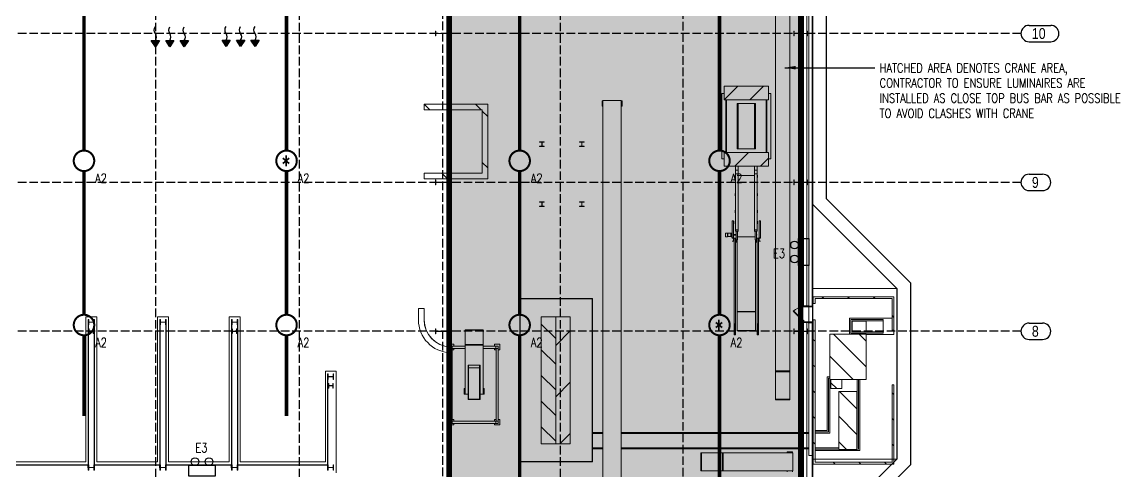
# Model space of a CAD drawing. Header units: millimetres. Extents: x 91119 to 433967, y 16708 to 144224.
# Drawn here: x 354484 to 414997, y 71196 to 95930 of the extents above; entities that cross this region are included whole.
import ezdxf

# ---------------------------------------------------------------- set-up
doc = ezdxf.new("R2010")
doc.units = ezdxf.units.MM
doc.header["$LTSCALE"] = 100
for name, pattern in [('121217 IES and EMR$0$XKITLINE00', [0]), ('121217 IES and EMR$0$XKITLINE03', [6.299213, 4.724409, -1.574803]), ('DASHED', [19.05, 12.7, -6.35])]:
    doc.linetypes.add(name, pattern=pattern)
doc.layers.add('121217 IES and EMR$0$G3 Fab Prts-22 Door-Plan', color=7, linetype='Continuous', lineweight=5)
for name, color, linetype in [('121217 IES and EMR$0$grid', 8, 'Continuous'), ('121217 IES and EMR$0$layout', 8, 'Continuous'), ('121217 IES and EMR$0$Xref', 8, 'Continuous'), ('Lighting', 5, 'Continuous'), ('Text', 7, 'Continuous'), ('Vent', 3, 'Continuous')]:
    doc.layers.add(name, color=color, linetype=linetype)
doc.styles.add('121217 IES and EMR$0$CENTURY_GOTHIC', font='GOTHIC.TTF')
doc.styles.add('ROMANS', font='romans.shx', dxfattribs={"width": 0.8, "height": 2.5})
doc.styles.get("Standard").update_dxf_attribs({"font": '', "width": 0.9, "height": 2.5})
doc.styles.get('Standard').set_extended_font_data('@Arial Unicode MS')
doc.dimstyles.new('1-100', dxfattribs={"dimtxt": 250, "dimasz": 250, "dimexe": 10, "dimexo": 10, "dimgap": 10, "dimtad": 0, "dimtih": 1, "dimtoh": 1, "dimzin": 0, "dimdsep": 46, "dimtxsty": 'Standard', "dimcen": 0.09, "dimclrd": 256, "dimclre": 256, "dimclrt": 256, "dimadec": 0, "dimazin": 0, "dimtfac": 1, "dimtofl": 0, "dimtmove": 0, "dimatfit": 3, "dimfxl": 0, "dimtolj": 1, "dimtzin": 0, "dimarcsym": 0})

# ---------------------------------------------------------------- blocks, each defined once
blk = doc.blocks.new('121217 IES and EMR$0$Group-61-1')
at = {"layer": '121217 IES and EMR$0$G3 Fab Prts-22 Door-Plan', "color": 7, "linetype": 'Continuous', "lineweight": 5, "transparency": 33554687, "flags": 128}
blk.add_lwpolyline([(-408, 250), (169, 827), (200, 796), (-377, 219)], close=True, dxfattribs=at)
blk = doc.blocks.new('121217 IES and EMR$0$Group-62-1')
at = {"layer": '121217 IES and EMR$0$G3 Fab Prts-22 Door-Plan', "color": 7, "linetype": 'Continuous', "lineweight": 5, "transparency": 33554687}
for p, q in [((-408, 250), (169, 827)), ((-377, 219), (200, 796)), ((169, 827), (200, 796)), ((-408, 250), (-377, 219))]:
    blk.add_line(p, q, dxfattribs=at)
at = {"layer": '121217 IES and EMR$0$G3 Fab Prts-22 Door-Plan', "color": 7, "transparency": 33554687}
blk.add_blockref('121217 IES and EMR$0$Group-61-1', (0, 0), dxfattribs=at)
blk = doc.blocks.new('121217 IES and EMR$0$Group-57-1')
at = {"layer": '121217 IES and EMR$0$G3 Fab Prts-22 Door-Plan', "color": 7, "linetype": 'Continuous', "lineweight": 5, "transparency": 33554687}
for p, q in [((-450, 250.5), (-450, -250.5)), ((450, 250.5), (450, -250.5))]:
    blk.add_line(p, q, dxfattribs=at)
blk = doc.blocks.new('121217 IES and EMR$0$Group-58-1')
at = {"layer": '121217 IES and EMR$0$G3 Fab Prts-22 Door-Plan', "color": 7, "linetype": 'Continuous', "lineweight": 5, "transparency": 33554687, "flags": 128}
for points in [[(-450, 250.5), (-408, 250.5), (-408, -250.5), (-450, -250.5)], [(408, 250.5), (450, 250.5), (450, -250.5), (408, -250.5)]]:
    blk.add_lwpolyline(points, close=True, dxfattribs=at)

msp = doc.modelspace()

# ---------------------------------------------------------------- hatches: boundary and pattern name
h = msp.add_hatch()
h.set_pattern_fill('DOTS', color=256, scale=500, style=0)
h.set_pattern_definition([(0, (378029.4, 28921.9), (396.875, 793.75), [0, -793.75])])
h.paths.add_polyline_path([(378029, 111561), (397402, 111561), (397402, 28922), (378029, 28922)])
at = {"layer": 'Vent', "linetype": 'Continuous'}
for points in [[(361836, 94565), (361611, 94914), (362061, 94914)], [(362633, 94565), (362408, 94914), (362858, 94914)], [(363429, 94565), (363204, 94914), (363654, 94914)], [(365735, 94579), (365510, 94927), (365960, 94927)], [(366532, 94579), (366307, 94927), (366757, 94927)], [(367329, 94579), (367104, 94927), (367554, 94927)]]:
    msp.add_hatch(color=256, dxfattribs=at).paths.add_polyline_path(points)

# ---------------------------------------------------------------- linework, layer by layer
at = {"const_width": 300}
msp.add_lwpolyline([(378029, 111561), (397402, 111561), (397402, 28922), (378029, 28922)], close=True, dxfattribs=at)
at = {"layer": '121217 IES and EMR$0$grid', "linetype": '121217 IES and EMR$0$XKITLINE03'}
for p, q in [((361852, 138095), (361852, 25094)), ((369752, 138095), (369752, 25094)), ((384152, 138095), (384152, 25094)), ((390902, 138144), (390902, 25094)), ((397402, 138144), (397402, 82187)), ((377652, 106662), (377652, 22298)), ((397402, 106662), (397402, 22298)), ((409538, 95294), (255652, 95294)), ((409538, 87094), (255652, 87094)), ((409538, 78894), (255652, 78894))]:
    msp.add_line(p, q, dxfattribs=at)
at = {"layer": '121217 IES and EMR$0$grid', "linetype": '121217 IES and EMR$0$XKITLINE00'}
for p, q in [((409988, 95744), (411175, 95744)), ((409988, 94844), (411175, 94844)), ((409988, 87544), (410732, 87544)), ((409988, 86644), (410732, 86644)), ((409988, 79344), (410732, 79344)), ((409988, 78444), (410732, 78444))]:
    msp.add_line(p, q, dxfattribs=at)
for centre, start, end in [((409988, 95294), 90, 270), ((411175, 95294), 270, 90), ((409988, 87094), 90, 270), ((410732, 87094), 270, 90), ((409988, 78894), 90, 270), ((410732, 78894), 270, 90)]:
    msp.add_arc(centre, 450, start, end, dxfattribs=at)
at = {"layer": '121217 IES and EMR$0$layout', "transparency": 33554687}
for p, q in [((398807, 113144), (398807, 86207)), ((398807, 113144), (398807, 86207)), ((398057, 112394), (398057, 85896)), ((398057, 80275), (398057, 112394)), ((397556, 80275), (397556, 111893)), ((398807, 86207), (403449, 81564)), ((398807, 86207), (403449, 81564)), ((398057, 85896), (402699, 81254)), ((402699, 81254), (402699, 71843)), ((403449, 81564), (403449, 71532)), ((403449, 81564), (403449, 71532)), ((397556, 56275), (397556, 79375)), ((398057, 56275), (398057, 79375)), ((402699, 71843), (398057, 67200)), ((403449, 71532), (398807, 66890)), ((403449, 71532), (398807, 66890))]:
    msp.add_line(p, q, dxfattribs=at)
at = {"layer": '121217 IES and EMR$0$layout', "linetype": 'Continuous', "lineweight": 5, "transparency": 33554687}
for p, q in [((397741, 80275), (397741, 112078)), ((397741, 80275), (397741, 112078)), ((397556, 80275), (397556, 80233)), ((397556, 80233), (398057, 80233)), ((398057, 80275), (398057, 80233)), ((397556, 79375), (397556, 79417)), ((397556, 79417), (398057, 79417)), ((397741, 56275), (397741, 79375)), ((397741, 56275), (397741, 79375)), ((398057, 79375), (398057, 79417))]:
    msp.add_line(p, q, dxfattribs=at)
at = {"layer": '121217 IES and EMR$0$layout'}
for p, q in [((398057, 112394), (398057, 43399)), ((397806, 80275), (397556, 80275)), ((397556, 80275), (397556, 80275)), ((397556, 80275), (397556, 80275)), ((397806, 80275), (398057, 80275)), ((398057, 80275), (398057, 80275)), ((398057, 80275), (398057, 80275)), ((397806, 79375), (397556, 79375)), ((397556, 79375), (397556, 79375)), ((397556, 79375), (397556, 79375)), ((397806, 79375), (398057, 79375)), ((398057, 79375), (398057, 79375)), ((398057, 79375), (398057, 79375))]:
    msp.add_line(p, q, dxfattribs=at)
at = {"layer": '121217 IES and EMR$0$layout', "linetype": 'Continuous', "lineweight": 5}
for p, q in [((398057, 71843), (398057, 81254)), ((398057, 81254), (402699, 81254)), ((402699, 81254), (402699, 71843)), ((402699, 71843), (398057, 71843))]:
    msp.add_line(p, q, dxfattribs=at)
at = {"layer": '121217 IES and EMR$0$layout', "linetype": 'Continuous', "lineweight": 5, "transparency": 33554687}
msp.add_arc((397556, 79417), 816, 90.00004, 135.00004, dxfattribs=at)
at = {"layer": '121217 IES and EMR$0$Xref', "linetype": 'Continuous', "lineweight": 20}
for p, q in [((398042, 112134), (398042, 72134)), ((397842, 72134), (397842, 111934)), ((396802, 109194), (396802, 91812)), ((396002, 98624), (396002, 91812)), ((393057, 91994), (393057, 88394)), ((393181, 91994), (393057, 91994)), ((393181, 92394), (393181, 91644)), ((395624, 92394), (393181, 92394)), ((395624, 91644), (395624, 92394)), ((395624, 91994), (395748, 91994)), ((395748, 91994), (395748, 88394)), ((376652, 91394), (376652, 91094)), ((380152, 91394), (376652, 91394)), ((380152, 87294), (380152, 91394)), ((386502, 91594), (386452, 91594)), ((386452, 91294), (386452, 91594)), ((386502, 91444), (386502, 91602)), ((387502, 91602), (386502, 91602)), ((386502, 55944), (386502, 91444)), ((387502, 91444), (387502, 91602)), ((387552, 91594), (387502, 91594)), ((387502, 55944), (387502, 91444)), ((387552, 91294), (387552, 91594)), ((395624, 91644), (393181, 91644)), ((393266, 88744), (393266, 91644)), ((393266, 91644), (393267, 91644)), ((393267, 91644), (393267, 88744)), ((393317, 91644), (393267, 91644)), ((393282, 91644), (393282, 91644)), ((393317, 91644), (395488, 91644)), ((393317, 91644), (393317, 88744)), ((393432, 91644), (393432, 91644)), ((393507, 91644), (393507, 91644)), ((393812, 91644), (393812, 91644)), ((393902, 91444), (393902, 88944)), ((394902, 91444), (393902, 91444)), ((393960, 91644), (393960, 91644)), ((393960, 88944), (393960, 91444)), ((394844, 91644), (394844, 91644)), ((394844, 88944), (394844, 91444)), ((394902, 88944), (394902, 91444)), ((394992, 91644), (394992, 91644)), ((395298, 91644), (395298, 91644)), ((395373, 91644), (395373, 91644)), ((395488, 88744), (395488, 91644)), ((395538, 91644), (395488, 91644)), ((395523, 91644), (395523, 91644)), ((395538, 91644), (395539, 91644)), ((395538, 88744), (395538, 91644)), ((395539, 88744), (395539, 91644)), ((396002, 91812), (396002, 76707)), ((396802, 91812), (396802, 76707)), ((376652, 91094), (379852, 91094)), ((379852, 91094), (379852, 87594)), ((386452, 91294), (386502, 91294)), ((387502, 91294), (387552, 91294)), ((383008, 89319), (383008, 89307)), ((383266, 89319), (383008, 89319)), ((383008, 89307), (383119, 89307)), ((383008, 89081), (383008, 89069)), ((383119, 89081), (383008, 89081)), ((383008, 89069), (383266, 89069)), ((383131, 89294), (383131, 89094)), ((383143, 89094), (383143, 89294)), ((383156, 89307), (383266, 89307)), ((383266, 89081), (383156, 89081)), ((383266, 89307), (383266, 89319)), ((383266, 89069), (383266, 89081)), ((385208, 89319), (385208, 89307)), ((385466, 89319), (385208, 89319)), ((385208, 89307), (385319, 89307)), ((385208, 89081), (385208, 89069)), ((385319, 89081), (385208, 89081)), ((385208, 89069), (385466, 89069)), ((385331, 89294), (385331, 89094)), ((385343, 89094), (385343, 89294)), ((385356, 89307), (385466, 89307)), ((385466, 89081), (385356, 89081)), ((385466, 89307), (385466, 89319)), ((385466, 89069), (385466, 89081)), ((393057, 88394), (393181, 88394)), ((393181, 88744), (393181, 87994)), ((393181, 88744), (395624, 88744)), ((393266, 88744), (393267, 88744)), ((393317, 88744), (393267, 88744)), ((393282, 88744), (393282, 88744)), ((395488, 88744), (393317, 88744)), ((393432, 88744), (393432, 88744)), ((393507, 88744), (393507, 88744)), ((393812, 88744), (393812, 88744)), ((393902, 88944), (394902, 88944)), ((393960, 88744), (393960, 88744)), ((394844, 88744), (394844, 88744)), ((394992, 88744), (394992, 88744)), ((395298, 88744), (395298, 88744)), ((395373, 88744), (395373, 88744)), ((395538, 88744), (395488, 88744)), ((395523, 88744), (395523, 88744)), ((395538, 88744), (395539, 88744)), ((395624, 87994), (395624, 88744)), ((395748, 88394), (395624, 88394)), ((395624, 87994), (393181, 87994)), ((393794, 87845), (393812, 87845)), ((393794, 87842), (393794, 87845)), ((393794, 87765), (393794, 87768)), ((393812, 87765), (393794, 87765)), ((393812, 87838), (393798, 87838)), ((393798, 87772), (393812, 87772)), ((393812, 87765), (393812, 87994)), ((393812, 87765), (393956, 87765)), ((393812, 87764), (393956, 87764)), ((393812, 87571), (393812, 87764)), ((393956, 87765), (393960, 87765)), ((393956, 87765), (393956, 87571)), ((393960, 87765), (393960, 87994)), ((393960, 87765), (393960, 87571)), ((394844, 87765), (394844, 87994)), ((394848, 87765), (394844, 87765)), ((394844, 87571), (394844, 87765)), ((394992, 87765), (394848, 87765)), ((394848, 87571), (394848, 87765)), ((394992, 87764), (394848, 87764)), ((394992, 87765), (394992, 87994)), ((395010, 87845), (394992, 87845)), ((394992, 87838), (395006, 87838)), ((395006, 87772), (394992, 87772)), ((394992, 87765), (395010, 87765)), ((394992, 87571), (394992, 87764)), ((395010, 87842), (395010, 87845)), ((395010, 87765), (395010, 87768)), ((376652, 87594), (376652, 87294)), ((379852, 87594), (376652, 87594)), ((376652, 87294), (380152, 87294)), ((393794, 87492), (393812, 87492)), ((393794, 87483), (393794, 87492)), ((393794, 87483), (393812, 87483)), ((393794, 87356), (393794, 87483)), ((393794, 87356), (393812, 87356)), ((393812, 87571), (393956, 87571)), ((393812, 87571), (393812, 87571)), ((393812, 87571), (393956, 87571)), ((393812, 87571), (393812, 84483)), ((393956, 87571), (393960, 87571)), ((393956, 87571), (393956, 87571)), ((393960, 84483), (393960, 87571)), ((393960, 87466), (394844, 87466)), ((394848, 87571), (394844, 87571)), ((394844, 84483), (394844, 87571)), ((394992, 87571), (394848, 87571)), ((394848, 87571), (394848, 87571)), ((394992, 87571), (394848, 87571)), ((394992, 87571), (394992, 87571)), ((394992, 84483), (394992, 87571)), ((395010, 87492), (394992, 87492)), ((395010, 87483), (394992, 87483)), ((395010, 87356), (394992, 87356)), ((395010, 87483), (395010, 87492)), ((395010, 87483), (395010, 87356)), ((383008, 86019), (383008, 86007)), ((383266, 86019), (383008, 86019)), ((383008, 86007), (383119, 86007)), ((383131, 85994), (383131, 85794)), ((383143, 85794), (383143, 85994)), ((383156, 86007), (383266, 86007)), ((383266, 86007), (383266, 86019)), ((385208, 86019), (385208, 86007)), ((385466, 86019), (385208, 86019)), ((385208, 86007), (385319, 86007)), ((385331, 85994), (385331, 85794)), ((385343, 85794), (385343, 85994)), ((385356, 86007), (385466, 86007)), ((385466, 86007), (385466, 86019)), ((393794, 86490), (393812, 86490)), ((393794, 86481), (393794, 86490)), ((393794, 86481), (393812, 86481)), ((393794, 86355), (393794, 86481)), ((393794, 86355), (393812, 86355)), ((395010, 86490), (394992, 86490)), ((395010, 86481), (394992, 86481)), ((395010, 86355), (394992, 86355)), ((395010, 86481), (395010, 86490)), ((395010, 86355), (395010, 86481)), ((383008, 85781), (383008, 85769)), ((383119, 85781), (383008, 85781)), ((383008, 85769), (383266, 85769)), ((383266, 85781), (383156, 85781)), ((383266, 85769), (383266, 85781)), ((385208, 85781), (385208, 85769)), ((385319, 85781), (385208, 85781)), ((385208, 85769), (385466, 85769)), ((385466, 85781), (385356, 85781)), ((385466, 85769), (385466, 85781)), ((393794, 85556), (393812, 85556)), ((393794, 85547), (393794, 85556)), ((393794, 85547), (393812, 85547)), ((393794, 85421), (393794, 85547)), ((393794, 85421), (393812, 85421)), ((395010, 85556), (394992, 85556)), ((395010, 85547), (394992, 85547)), ((395010, 85421), (394992, 85421)), ((395010, 85547), (395010, 85556)), ((395010, 85421), (395010, 85547)), ((393622, 84034), (393622, 84974)), ((393622, 84974), (393697, 84974)), ((393697, 84034), (393697, 84974)), ((393794, 84952), (393812, 84952)), ((393794, 84943), (393794, 84952)), ((393794, 84943), (393812, 84943)), ((393794, 84816), (393794, 84943)), ((393794, 84816), (393812, 84816)), ((395010, 84952), (394992, 84952)), ((395010, 84943), (394992, 84943)), ((395010, 84816), (394992, 84816)), ((395010, 84943), (395010, 84952)), ((395010, 84816), (395010, 84943)), ((395182, 84974), (395107, 84974)), ((395107, 84034), (395107, 84974)), ((395182, 84034), (395182, 84974)), ((393258, 84290), (393258, 84118)), ((393374, 84305), (393273, 84305)), ((393374, 84305), (393374, 84104)), ((393384, 84300), (393374, 84290)), ((393374, 84118), (393384, 84108)), ((393384, 84300), (393384, 84108)), ((393542, 84300), (393384, 84300)), ((393542, 84300), (393542, 84108)), ((393552, 84287), (393542, 84300)), ((393542, 84108), (393552, 84121)), ((393552, 84287), (393552, 84121)), ((393568, 84287), (393552, 84287)), ((393552, 84121), (393568, 84121)), ((393568, 84300), (393568, 84108)), ((393584, 84304), (393572, 84304)), ((393584, 84304), (393584, 84104)), ((393735, 84229), (393735, 84179)), ((393839, 84229), (393735, 84229)), ((393735, 84179), (393839, 84179)), ((393812, 84483), (393960, 84483)), ((393812, 84483), (393812, 84399)), ((393812, 84399), (393839, 84399)), ((393839, 83930), (393839, 84399)), ((393839, 84399), (393909, 84399)), ((393909, 83930), (393909, 84399)), ((393909, 84399), (393956, 84399)), ((393956, 84382), (393956, 84399)), ((393960, 84382), (393956, 84382)), ((393960, 84382), (393960, 84483)), ((394844, 84382), (394844, 84483)), ((394992, 84483), (394844, 84483)), ((394844, 84382), (394848, 84382)), ((394848, 84382), (394848, 84399)), ((394895, 84399), (394848, 84399)), ((394895, 83930), (394895, 84399)), ((394965, 84399), (394895, 84399)), ((394965, 83930), (394965, 84399)), ((394992, 84399), (394965, 84399)), ((394985, 84229), (394965, 84229)), ((394965, 84179), (394985, 84179)), ((394985, 84179), (394985, 84229)), ((394992, 84399), (394992, 84483)), ((393273, 84104), (393374, 84104)), ((393384, 84108), (393542, 84108)), ((393572, 84104), (393584, 84104)), ((393622, 84034), (393697, 84034)), ((393622, 84034), (393622, 84023)), ((393697, 84034), (393622, 84034)), ((393622, 84023), (393679, 84023)), ((393622, 83864), (393622, 83854)), ((393679, 83864), (393622, 83864)), ((393622, 83854), (393697, 83854)), ((393691, 84011), (393691, 83876)), ((393697, 83854), (393697, 84034)), ((393737, 84021), (393737, 79309)), ((393812, 84021), (393737, 84021)), ((393812, 84021), (393812, 79309)), ((393839, 83803), (393839, 83930)), ((393839, 83930), (393909, 83930)), ((393889, 83803), (393839, 83803)), ((393909, 83928), (393843, 83928)), ((393843, 83928), (393843, 83805)), ((393843, 83805), (393889, 83805)), ((393889, 83805), (393889, 83928)), ((393889, 83805), (393889, 83803)), ((393902, 83928), (393902, 79984)), ((393909, 84093), (394895, 84093)), ((393909, 83930), (393909, 83928)), ((394965, 83930), (394895, 83930)), ((394895, 83930), (394895, 83928)), ((394895, 83928), (394961, 83928)), ((394902, 83928), (394902, 79984)), ((394915, 83805), (394915, 83928)), ((394915, 83805), (394915, 83803)), ((394961, 83805), (394915, 83805)), ((394915, 83803), (394965, 83803)), ((394961, 83928), (394961, 83805)), ((394965, 83803), (394965, 83930)), ((394992, 84021), (394992, 79309)), ((395067, 84021), (394992, 84021)), ((395067, 84021), (395067, 79309)), ((395182, 84034), (395107, 84034)), ((395107, 84034), (395182, 84034)), ((395107, 83854), (395107, 84034)), ((395182, 83854), (395107, 83854)), ((395113, 84011), (395113, 83876)), ((395182, 84023), (395125, 84023)), ((395125, 83864), (395182, 83864)), ((395182, 84034), (395182, 84023)), ((395182, 83864), (395182, 83854)), ((385922, 80694), (381922, 80694)), ((381922, 71694), (381922, 80694)), ((385902, 80674), (381942, 80674)), ((381942, 71714), (381942, 80674)), ((385902, 80674), (385902, 71714)), ((385922, 80694), (385922, 71694)), ((398092, 80794), (402535, 80794)), ((398092, 80430), (398092, 80794)), ((398192, 80694), (402435, 80694)), ((398192, 80430), (398192, 80694)), ((402435, 80694), (402435, 78953)), ((402535, 80794), (402535, 78953)), ((376354, 80144), (376335, 80144)), ((376335, 80144), (376335, 79527)), ((376635, 80144), (376354, 80144)), ((376647, 80144), (376635, 80144)), ((376652, 80144), (376647, 80144)), ((376647, 80144), (376647, 79527)), ((376652, 80144), (376652, 79527)), ((393902, 79984), (393902, 79957)), ((394902, 79984), (393902, 79984)), ((393902, 79957), (393902, 78944)), ((393902, 79957), (394902, 79957)), ((394902, 79984), (394902, 79957)), ((394902, 79957), (394902, 78944)), ((398192, 80430), (398092, 80430)), ((358002, 79694), (358002, 71694)), ((358602, 79694), (358002, 79694)), ((358148, 79544), (358128, 79544)), ((358128, 79544), (358128, 71244)), ((358148, 71244), (358148, 79544)), ((358149, 79546), (358149, 79241)), ((358164, 79546), (358149, 79546)), ((358164, 79414), (358164, 79546)), ((358164, 79241), (358164, 79374)), ((358426, 79399), (358179, 79399)), ((358179, 79389), (358426, 79389)), ((358441, 79546), (358441, 79414)), ((358456, 79546), (358441, 79546)), ((358441, 79374), (358441, 79241)), ((358456, 79241), (358456, 79546)), ((358477, 79544), (358457, 79544)), ((358457, 79544), (358457, 71244)), ((358477, 71244), (358477, 79544)), ((358602, 71694), (358602, 79694)), ((361952, 79694), (361952, 71694)), ((362552, 79694), (361952, 79694)), ((362098, 79544), (362078, 79544)), ((362078, 79544), (362078, 71244)), ((362098, 71244), (362098, 79544)), ((362099, 79546), (362099, 79241)), ((362114, 79546), (362099, 79546)), ((362114, 79414), (362114, 79546)), ((362114, 79241), (362114, 79374)), ((362376, 79399), (362129, 79399)), ((362129, 79389), (362376, 79389)), ((362391, 79546), (362391, 79414)), ((362406, 79546), (362391, 79546)), ((362391, 79374), (362391, 79241)), ((362406, 79241), (362406, 79546)), ((362427, 79544), (362407, 79544)), ((362407, 79544), (362407, 71244)), ((362427, 71244), (362427, 79544)), ((362552, 71694), (362552, 79694)), ((365902, 79694), (365902, 71694)), ((366502, 79694), (365902, 79694)), ((366048, 79544), (366028, 79544)), ((366028, 79544), (366028, 71244)), ((366048, 71244), (366048, 79544)), ((366049, 79546), (366049, 79241)), ((366064, 79546), (366049, 79546)), ((366064, 79414), (366064, 79546)), ((366064, 79241), (366064, 79374)), ((366326, 79399), (366079, 79399)), ((366079, 79389), (366326, 79389)), ((366341, 79546), (366341, 79414)), ((366356, 79546), (366341, 79546)), ((366341, 79374), (366341, 79241)), ((366356, 79241), (366356, 79546)), ((366377, 79544), (366357, 79544)), ((366357, 79544), (366357, 71244)), ((366377, 71244), (366377, 79544)), ((366502, 71694), (366502, 79694)), ((383102, 79694), (383102, 72694)), ((383102, 79694), (383902, 79694)), ((383902, 79694), (383902, 72694)), ((383902, 72694), (383902, 79694)), ((383902, 79694), (384702, 79694)), ((384702, 72694), (384702, 79694)), ((393812, 79309), (393737, 79309)), ((393737, 79309), (393737, 78702)), ((393755, 79274), (393812, 79274)), ((393812, 79274), (393812, 79309)), ((393812, 79274), (393812, 78737)), ((395067, 79309), (394992, 79309)), ((394992, 79309), (394992, 79274)), ((394992, 79274), (394992, 78737)), ((394992, 79274), (395049, 79274)), ((395067, 78702), (395067, 79309)), ((398092, 71583), (398092, 79530)), ((398092, 79530), (398192, 79530)), ((398192, 71683), (398192, 79530)), ((400090, 79615), (402435, 79615)), ((400090, 78743), (400090, 79615)), ((401940, 79540), (400165, 79540)), ((400165, 79540), (400165, 78789)), ((400240, 79459), (400240, 79465)), ((400240, 79465), (401940, 79465)), ((400240, 79459), (401011, 79459)), ((400240, 78866), (400240, 79459)), ((401011, 79459), (401011, 78866)), ((401940, 78789), (401940, 79540)), ((358149, 79241), (358164, 79241)), ((358178, 79023), (358178, 78765)), ((358190, 79023), (358178, 79023)), ((358178, 78765), (358190, 78765)), ((358190, 78912), (358190, 79023)), ((358190, 78765), (358190, 78875)), ((358403, 78900), (358202, 78900)), ((358202, 78888), (358403, 78888)), ((358415, 79023), (358415, 78912)), ((358427, 79023), (358415, 79023)), ((358415, 78875), (358415, 78765)), ((358415, 78765), (358427, 78765)), ((358427, 78765), (358427, 79023)), ((358441, 79241), (358456, 79241)), ((362099, 79241), (362114, 79241)), ((362391, 79241), (362406, 79241)), ((366049, 79241), (366064, 79241)), ((366078, 79023), (366078, 78765)), ((366090, 79023), (366078, 79023)), ((366078, 78765), (366090, 78765)), ((366090, 78912), (366090, 79023)), ((366090, 78765), (366090, 78875)), ((366303, 78900), (366102, 78900)), ((366102, 78888), (366303, 78888)), ((366315, 79023), (366315, 78912)), ((366327, 79023), (366315, 79023)), ((366315, 78875), (366315, 78765)), ((366315, 78765), (366327, 78765)), ((366327, 78765), (366327, 79023)), ((366341, 79241), (366356, 79241)), ((378902, 78959), (378902, 78980)), ((379902, 78980), (378902, 78980)), ((378902, 78959), (378902, 78157)), ((378902, 78959), (379902, 78959)), ((379902, 78959), (379902, 78980)), ((379902, 78959), (379902, 78157)), ((393737, 78702), (393812, 78702)), ((393743, 78778), (393743, 79233)), ((393812, 78737), (393755, 78737)), ((393812, 78702), (393812, 78737)), ((393902, 78944), (393902, 78917)), ((394902, 78944), (393902, 78944)), ((393902, 78917), (394902, 78917)), ((394902, 78944), (394902, 78917)), ((395049, 78737), (394992, 78737)), ((394992, 78737), (394992, 78702)), ((394992, 78702), (395067, 78702)), ((395061, 79233), (395061, 78778)), ((399002, 78743), (399002, 76239)), ((401011, 78743), (399002, 78743)), ((400165, 78789), (401940, 78789)), ((401011, 78866), (400240, 78866)), ((400240, 78864), (400240, 78866)), ((401940, 78864), (400240, 78864)), ((401011, 76239), (401011, 78743)), ((402535, 78714), (401011, 78714)), ((402535, 78953), (402435, 78953)), ((402535, 78953), (402535, 78714)), ((377987, 78177), (377987, 78036)), ((378287, 78177), (377987, 78177)), ((378074, 78067), (378199, 78067)), ((378074, 77943), (378074, 78067)), ((378199, 78067), (378902, 78067)), ((378199, 78067), (378199, 77943)), ((378287, 78067), (378287, 78177)), ((378902, 78136), (378902, 78157)), ((379902, 78157), (378902, 78157)), ((378902, 78136), (378902, 75529)), ((378902, 78136), (379902, 78136)), ((379902, 78136), (379902, 78157)), ((379902, 78136), (379902, 75529)), ((379902, 78067), (380606, 78067)), ((380518, 78067), (380518, 78177)), ((380518, 78177), (380818, 78177)), ((380606, 77943), (380606, 78067)), ((380606, 78067), (380730, 78067)), ((380730, 78067), (380730, 77943)), ((380818, 78177), (380818, 77877)), ((378199, 77943), (378074, 77943)), ((378084, 73945), (378084, 77943)), ((378152, 77943), (378152, 77728)), ((378189, 73945), (378189, 77943)), ((378189, 77877), (378287, 77877)), ((378199, 77943), (378902, 77943)), ((378287, 77877), (378287, 77943)), ((379902, 77943), (380606, 77943)), ((380518, 77877), (380518, 77943)), ((380616, 77877), (380518, 77877)), ((380730, 77943), (380606, 77943)), ((380616, 73945), (380616, 77943)), ((380720, 73945), (380720, 77943)), ((380818, 77877), (380720, 77877)), ((379097, 77030), (379077, 77030)), ((379077, 77030), (379077, 76890)), ((379097, 76890), (379077, 76890)), ((379077, 76890), (379077, 75139)), ((379097, 76890), (379097, 77030)), ((379097, 77030), (379707, 77030)), ((379097, 75159), (379097, 76890)), ((379707, 76879), (379097, 76879)), ((379727, 77030), (379707, 77030)), ((379707, 77030), (379707, 76890)), ((379727, 76890), (379707, 76890)), ((379707, 76890), (379707, 75159)), ((379727, 77030), (379727, 76890)), ((379727, 76890), (379727, 75139)), ((371806, 76694), (371206, 76694)), ((371206, 76694), (371206, 71694)), ((371328, 76544), (371348, 76544)), ((371328, 71244), (371328, 76544)), ((371348, 76544), (371348, 71244)), ((371349, 76546), (371349, 76241)), ((371364, 76546), (371349, 76546)), ((371364, 76414), (371364, 76546)), ((371364, 76241), (371364, 76374)), ((371626, 76399), (371379, 76399)), ((371379, 76389), (371626, 76389)), ((371641, 76546), (371641, 76414)), ((371656, 76546), (371641, 76546)), ((371641, 76374), (371641, 76241)), ((371656, 76241), (371656, 76546)), ((371806, 71094), (371806, 76694)), ((396002, 76665), (396002, 76707)), ((396802, 76707), (396002, 76707)), ((396002, 76665), (396002, 75155)), ((396002, 76665), (396802, 76665)), ((396802, 76665), (396802, 76707)), ((396802, 76665), (396802, 75155)), ((398859, 76389), (398859, 73427)), ((399002, 76389), (398859, 76389)), ((399002, 76314), (398934, 76314)), ((398934, 76314), (398934, 73352)), ((371349, 76241), (371364, 76241)), ((371378, 76023), (371378, 75765)), ((371390, 76023), (371378, 76023)), ((371378, 75765), (371390, 75765)), ((371390, 75912), (371390, 76023)), ((371390, 75765), (371390, 75875)), ((371603, 75900), (371402, 75900)), ((371402, 75888), (371603, 75888)), ((371627, 76023), (371615, 76023)), ((371615, 76023), (371615, 75912)), ((371615, 75875), (371615, 75765)), ((371615, 75765), (371627, 75765)), ((371627, 75765), (371627, 76023)), ((371641, 76241), (371656, 76241)), ((378902, 75738), (378852, 75738)), ((378852, 75738), (378852, 75438)), ((379952, 75738), (379902, 75738)), ((379952, 75738), (379952, 75438)), ((399002, 76239), (401011, 76239)), ((399009, 73277), (399009, 76239)), ((399061, 75737), (399061, 76236)), ((399061, 76236), (399672, 76236)), ((399672, 75737), (399061, 75737)), ((399672, 76236), (399672, 75737)), ((400513, 76239), (400513, 72477)), ((400588, 72402), (400588, 76239)), ((400663, 72327), (400664, 76239)), ((402435, 75950), (402535, 75950)), ((402435, 75950), (402435, 71683)), ((402535, 75950), (402535, 71583)), ((378852, 75438), (378902, 75438)), ((378902, 75430), (378902, 75529)), ((378902, 75430), (379077, 75430)), ((379727, 75139), (379077, 75139)), ((379707, 75159), (379097, 75159)), ((379727, 75430), (379902, 75430)), ((379902, 75430), (379902, 75529)), ((379902, 75438), (379952, 75438)), ((396002, 75116), (396002, 75155)), ((396802, 75155), (396002, 75155)), ((396002, 75116), (396802, 75116)), ((396802, 75116), (396802, 75155)), ((400494, 75575), (399494, 75575)), ((399494, 75575), (399494, 72375)), ((400494, 72375), (400494, 75575)), ((377987, 74032), (378084, 74032)), ((377987, 73732), (377987, 74032)), ((378074, 73945), (378199, 73945)), ((378074, 73945), (378074, 73820)), ((378189, 74032), (378287, 74032)), ((378199, 73945), (380606, 73945)), ((378199, 73820), (378199, 73945)), ((378287, 74032), (378287, 73945)), ((380518, 74032), (380518, 73945)), ((380616, 74032), (380518, 74032)), ((380606, 73945), (380730, 73945)), ((380606, 73820), (380606, 73945)), ((380818, 74032), (380720, 74032)), ((380730, 73945), (380730, 73820)), ((380818, 73732), (380818, 74032)), ((378287, 73732), (377987, 73732)), ((378199, 73820), (378074, 73820)), ((378199, 73820), (380606, 73820)), ((378287, 73820), (378287, 73732)), ((380518, 73820), (380518, 73732)), ((380518, 73732), (380818, 73732)), ((380730, 73820), (380606, 73820)), ((386502, 73321), (385922, 73321)), ((385922, 73271), (386502, 73271)), ((397842, 73321), (387502, 73321)), ((387502, 73271), (397842, 73271)), ((398092, 73427), (398042, 73427)), ((398092, 73352), (398042, 73352)), ((398042, 73277), (398092, 73277)), ((398859, 73427), (398192, 73427)), ((398934, 73352), (398192, 73352)), ((398192, 73277), (399009, 73277)), ((383902, 72694), (383102, 72694)), ((384702, 72694), (383902, 72694)), ((386502, 72471), (385922, 72471)), ((385922, 72421), (386502, 72421)), ((397842, 72471), (387502, 72471)), ((387502, 72421), (397842, 72421)), ((391900, 72199), (391931, 72199)), ((391900, 71199), (391900, 72199)), ((393091, 72199), (391931, 72199)), ((391931, 72199), (391931, 71199)), ((393091, 72199), (393121, 72199)), ((393091, 71199), (393091, 72199)), ((396843, 72199), (393121, 72199)), ((393121, 72199), (393121, 71199)), ((396652, 72249), (396652, 72199)), ((396652, 72249), (396952, 72249)), ((396843, 72199), (396961, 72199)), ((396952, 72199), (396952, 72249)), ((396961, 71199), (396961, 72199)), ((398092, 72477), (398042, 72477)), ((398042, 72402), (398092, 72402)), ((398042, 72327), (398092, 72327)), ((398042, 71194), (398042, 72044)), ((399494, 72477), (398192, 72477)), ((398192, 72402), (399494, 72402)), ((398192, 72327), (400663, 72327)), ((399494, 72375), (400494, 72375)), ((400513, 72477), (400494, 72477)), ((400494, 72402), (400588, 72402)), ((358123, 71544), (351882, 71544)), ((351882, 71524), (358123, 71524)), ((358002, 71694), (352002, 71694)), ((357978, 71524), (358128, 71524)), ((357978, 71520), (357978, 71524)), ((358100, 71512), (357986, 71512)), ((358116, 71382), (358116, 71496)), ((358123, 71524), (358123, 71544)), ((358128, 71524), (358128, 71374)), ((358149, 71546), (358149, 71241)), ((358164, 71546), (358149, 71546)), ((358164, 71414), (358164, 71546)), ((358456, 71546), (358441, 71546)), ((358441, 71546), (358441, 71414)), ((358456, 71241), (358456, 71546)), ((358477, 71524), (358477, 71374)), ((358627, 71524), (358477, 71524)), ((358482, 71544), (358482, 71524)), ((362073, 71544), (358482, 71544)), ((358482, 71524), (362073, 71524)), ((358489, 71382), (358489, 71496)), ((358505, 71512), (358619, 71512)), ((361952, 71694), (358602, 71694)), ((358627, 71520), (358627, 71524)), ((361928, 71524), (362078, 71524)), ((361928, 71520), (361928, 71524)), ((362050, 71512), (361936, 71512)), ((362066, 71382), (362066, 71496)), ((362073, 71524), (362073, 71544)), ((362078, 71524), (362078, 71374)), ((362099, 71546), (362099, 71241)), ((362114, 71546), (362099, 71546)), ((362114, 71414), (362114, 71546)), ((362391, 71546), (362391, 71414)), ((362406, 71546), (362391, 71546)), ((362406, 71241), (362406, 71546)), ((362427, 71524), (362427, 71374)), ((362577, 71524), (362427, 71524)), ((362432, 71544), (366023, 71544)), ((362432, 71524), (362432, 71544)), ((366023, 71524), (362432, 71524)), ((362439, 71382), (362439, 71496)), ((362455, 71512), (362569, 71512)), ((365902, 71694), (362552, 71694)), ((362577, 71520), (362577, 71524)), ((366028, 71524), (365878, 71524)), ((365878, 71524), (365878, 71520)), ((365886, 71512), (366000, 71512)), ((366016, 71496), (366016, 71382)), ((366023, 71544), (366023, 71524)), ((366028, 71374), (366028, 71524)), ((366049, 71546), (366049, 71241)), ((366064, 71546), (366049, 71546)), ((366064, 71414), (366064, 71546)), ((366341, 71546), (366341, 71414)), ((366356, 71546), (366341, 71546)), ((366356, 71241), (366356, 71546)), ((366377, 71524), (366377, 71374)), ((366527, 71524), (366377, 71524)), ((366382, 71544), (366382, 71524)), ((371323, 71544), (366382, 71544)), ((366382, 71524), (371323, 71524)), ((366389, 71382), (366389, 71496)), ((366405, 71512), (366519, 71512)), ((371206, 71694), (366502, 71694)), ((366527, 71520), (366527, 71524)), ((371178, 71524), (371328, 71524)), ((371178, 71520), (371178, 71524)), ((371300, 71512), (371186, 71512)), ((371316, 71382), (371316, 71496)), ((371323, 71524), (371323, 71544)), ((371328, 71524), (371328, 71374)), ((371364, 71546), (371349, 71546)), ((371349, 71546), (371349, 71241)), ((371364, 71414), (371364, 71546)), ((371641, 71546), (371641, 71414)), ((371656, 71546), (371641, 71546)), ((371656, 71241), (371656, 71546)), ((385922, 71694), (381922, 71694)), ((385902, 71714), (381942, 71714)), ((402535, 71583), (398092, 71583)), ((402435, 71683), (398192, 71683)), ((358128, 71374), (358124, 71374)), ((358128, 71244), (358148, 71244)), ((358149, 71241), (358164, 71241)), ((358164, 71241), (358164, 71374)), ((358426, 71399), (358179, 71399)), ((358179, 71389), (358426, 71389)), ((358441, 71374), (358441, 71241)), ((358441, 71241), (358456, 71241)), ((358457, 71244), (358477, 71244)), ((358477, 71374), (358481, 71374)), ((362078, 71374), (362074, 71374)), ((362078, 71244), (362098, 71244)), ((362099, 71241), (362114, 71241)), ((362114, 71241), (362114, 71374)), ((362376, 71399), (362129, 71399)), ((362129, 71389), (362376, 71389)), ((362391, 71374), (362391, 71241)), ((362391, 71241), (362406, 71241)), ((362407, 71244), (362427, 71244)), ((362427, 71374), (362431, 71374)), ((366024, 71374), (366028, 71374)), ((366028, 71244), (366048, 71244)), ((366049, 71241), (366064, 71241)), ((366064, 71241), (366064, 71374)), ((366326, 71399), (366079, 71399)), ((366079, 71389), (366326, 71389)), ((366341, 71374), (366341, 71241)), ((366341, 71241), (366356, 71241)), ((366357, 71244), (366377, 71244)), ((366377, 71374), (366381, 71374)), ((371328, 71374), (371324, 71374)), ((371348, 71244), (371328, 71244)), ((371349, 71241), (371364, 71241)), ((371364, 71241), (371364, 71374)), ((371626, 71399), (371379, 71399)), ((371379, 71389), (371626, 71389)), ((371641, 71374), (371641, 71241)), ((371641, 71241), (371656, 71241)), ((391900, 71199), (391931, 71199)), ((393091, 71199), (391931, 71199)), ((393091, 71199), (393121, 71199)), ((396843, 71199), (393121, 71199)), ((396652, 71199), (396652, 71149)), ((396843, 71199), (396961, 71199)), ((396952, 71149), (396952, 71199))]:
    msp.add_line(p, q, dxfattribs=at)
at = {"layer": '121217 IES and EMR$0$Xref', "linetype": 'Continuous', "lineweight": 15}
for p, q in [((377276, 95426), (377276, 95161)), ((377293, 95426), (377276, 95426)), ((377276, 95161), (377293, 95161)), ((377293, 95317), (377293, 95426)), ((377293, 95161), (377293, 95271)), ((377995, 95300), (377310, 95300)), ((377310, 95287), (377995, 95287)), ((378012, 95426), (378012, 95317)), ((378029, 95426), (378012, 95426)), ((378012, 95271), (378012, 95161)), ((378012, 95161), (378029, 95161)), ((378029, 95161), (378029, 95426)), ((397026, 95426), (397026, 95161)), ((397043, 95426), (397026, 95426)), ((397026, 95161), (397043, 95161)), ((397043, 95317), (397043, 95426)), ((397043, 95161), (397043, 95271)), ((397745, 95300), (397060, 95300)), ((397060, 95287), (397745, 95287)), ((397762, 95426), (397762, 95317)), ((397779, 95426), (397762, 95426)), ((397762, 95271), (397762, 95161)), ((397762, 95161), (397779, 95161)), ((397779, 95161), (397779, 95426)), ((377276, 87226), (377276, 86961)), ((377293, 87226), (377276, 87226)), ((377293, 87117), (377293, 87226)), ((378012, 87226), (378012, 87117)), ((378029, 87226), (378012, 87226)), ((378029, 86961), (378029, 87226)), ((397026, 87226), (397026, 86961)), ((397043, 87226), (397026, 87226)), ((397043, 87117), (397043, 87226)), ((397762, 87226), (397762, 87117)), ((397779, 87226), (397762, 87226)), ((397779, 86961), (397779, 87226)), ((377276, 86961), (377293, 86961)), ((377293, 86961), (377293, 87071)), ((377995, 87100), (377310, 87100)), ((377310, 87087), (377995, 87087)), ((378012, 87071), (378012, 86961)), ((378012, 86961), (378029, 86961)), ((397026, 86961), (397043, 86961)), ((397043, 86961), (397043, 87071)), ((397745, 87100), (397060, 87100)), ((397060, 87087), (397745, 87087)), ((397762, 87071), (397762, 86961)), ((397762, 86961), (397779, 86961)), ((377276, 79026), (377276, 78761)), ((377293, 79026), (377276, 79026)), ((377276, 78761), (377293, 78761)), ((377293, 78917), (377293, 79026)), ((377293, 78761), (377293, 78871)), ((377995, 78900), (377310, 78900)), ((377310, 78887), (377995, 78887)), ((378012, 79026), (378012, 78917)), ((378029, 79026), (378012, 79026)), ((378012, 78871), (378012, 78761)), ((378012, 78761), (378029, 78761)), ((378029, 78761), (378029, 79026)), ((397026, 79026), (397026, 78761)), ((397043, 79026), (397026, 79026)), ((397026, 78761), (397043, 78761)), ((397043, 78917), (397043, 79026)), ((397043, 78761), (397043, 78871)), ((397745, 78900), (397060, 78900)), ((397060, 78887), (397745, 78887)), ((397762, 79026), (397762, 78917)), ((397779, 79026), (397762, 79026)), ((397762, 78871), (397762, 78761)), ((397762, 78761), (397779, 78761)), ((397779, 78761), (397779, 79026)), ((397842, 72134), (397842, 72044)), ((397856, 72134), (397842, 72134)), ((397842, 72044), (398042, 72044)), ((397856, 72063), (397856, 72134)), ((398016, 72051), (397868, 72051)), ((398028, 72134), (398028, 72063)), ((398042, 72134), (398028, 72134)), ((398042, 72134), (398042, 72044))]:
    msp.add_line(p, q, dxfattribs=at)
at = {"layer": '121217 IES and EMR$0$Xref', "linetype": 'Continuous', "lineweight": 0}
for p, q in [((393934, 92394), (393184, 91644)), ((395348, 92394), (394598, 91644)), ((376654, 91394), (376954, 91094)), ((379483, 91394), (379783, 91094)), ((379852, 91024), (380152, 90724)), ((395538, 91169), (395488, 91119)), ((393317, 90362), (393267, 90312)), ((395538, 89755), (395488, 89705)), ((383131, 89159), (383143, 89147)), ((383210, 89081), (383222, 89069)), ((393317, 88948), (393267, 88898)), ((394527, 88744), (393777, 87994)), ((395624, 88426), (395191, 87994)), ((379852, 88195), (380152, 87895)), ((377626, 87594), (377926, 87294)), ((383112, 80694), (383132, 80674)), ((384526, 80694), (384546, 80674)), ((398568, 80794), (398668, 80694)), ((399982, 80794), (400082, 80694)), ((401396, 80794), (401496, 80694)), ((381922, 80469), (381942, 80449)), ((394252, 79984), (394225, 79957)), ((366028, 79392), (366048, 79372)), ((366049, 79372), (366064, 79357)), ((383102, 79289), (383902, 78489)), ((385902, 79317), (385922, 79297)), ((402435, 79755), (402535, 79655)), ((358128, 78807), (358148, 78787)), ((366298, 78900), (366286, 78888)), ((366327, 78929), (366315, 78917)), ((366357, 79064), (366377, 79044)), ((379106, 78980), (379085, 78959)), ((381922, 79054), (381942, 79034)), ((384702, 78919), (383902, 78119)), ((394627, 78944), (394600, 78917)), ((399205, 78743), (401011, 76936)), ((400619, 78743), (401011, 78350)), ((358457, 78479), (358477, 78459)), ((378194, 78067), (378074, 77948)), ((398092, 78441), (398192, 78341)), ((362078, 77685), (362098, 77665)), ((381922, 77640), (381942, 77620)), ((383102, 77874), (383902, 77074)), ((385902, 77903), (385922, 77883)), ((399002, 77531), (400294, 76239)), ((362407, 77357), (362427, 77337)), ((398092, 77027), (398192, 76927)), ((366028, 76564), (366048, 76544)), ((383102, 76460), (383902, 75660)), ((385902, 76489), (385922, 76469)), ((358128, 75978), (358148, 75958)), ((358457, 75650), (358477, 75630)), ((366357, 76236), (366377, 76216)), ((381922, 76226), (381942, 76206)), ((384702, 76091), (383902, 75291)), ((399061, 76058), (399382, 75737)), ((383102, 75046), (383902, 74246)), ((385902, 75074), (385922, 75054)), ((398092, 75612), (398192, 75512)), ((399544, 75575), (400494, 74625)), ((402435, 75512), (402535, 75412)), ((362078, 74857), (362098, 74837)), ((362407, 74529), (362427, 74509)), ((381922, 74812), (381942, 74792)), ((371328, 74092), (371348, 74072)), ((398092, 74198), (398192, 74098)), ((399494, 74211), (400494, 73211)), ((402435, 74098), (402535, 73998)), ((366028, 73735), (366048, 73715)), ((366357, 73407), (366377, 73387)), ((381922, 73398), (381942, 73378)), ((383102, 73632), (383902, 72832)), ((384702, 73262), (384134, 72694)), ((385902, 73660), (385922, 73640)), ((358128, 73150), (358148, 73130)), ((358457, 72822), (358477, 72802)), ((398092, 72784), (398192, 72684)), ((399494, 72797), (399915, 72375)), ((402435, 72684), (402535, 72584)), ((362078, 72028), (362098, 72008)), ((385902, 72246), (385922, 72226)), ((356906, 71544), (356926, 71524)), ((359735, 71544), (359755, 71524)), ((362407, 71700), (362427, 71680)), ((362563, 71544), (362583, 71524)), ((365392, 71544), (365412, 71524)), ((368220, 71544), (368240, 71524)), ((371048, 71544), (371068, 71524)), ((381922, 71983), (381942, 71963)), ((382192, 71714), (382212, 71694)), ((383606, 71714), (383626, 71694)), ((385021, 71714), (385041, 71694)), ((391931, 72005), (391900, 71974)), ((393121, 71782), (393091, 71751)), ((399194, 71683), (399294, 71583)), ((400608, 71683), (400708, 71583)), ((402022, 71683), (402122, 71583)), ((371328, 71264), (371348, 71244)), ((371349, 71244), (371351, 71241))]:
    msp.add_line(p, q, dxfattribs=at)
at = {"layer": '121217 IES and EMR$0$Xref', "linetype": 'Continuous', "lineweight": 15}
for centre, radius, start, end in [((377310, 95317), 16.5, 180, 270), ((377310, 95271), 16.5, 90, 180), ((377995, 95317), 16.5, 270, 0), ((377995, 95271), 16.5, 0, 90), ((397060, 95317), 16.5, 180, 270), ((397060, 95271), 16.5, 90, 180), ((397745, 95317), 16.5, 270, 0), ((397745, 95271), 16.5, 0, 90), ((377310, 87117), 16.5, 180, 270), ((377310, 87071), 16.5, 90, 180), ((377995, 87117), 16.5, 270, 0), ((377995, 87071), 16.5, 0, 90), ((397060, 87117), 16.5, 180, 270), ((397060, 87071), 16.5, 90, 180), ((397745, 87117), 16.5, 270, 0), ((397745, 87071), 16.5, 0, 90), ((377310, 78917), 16.5, 180, 270), ((377310, 78871), 16.5, 90, 180), ((377995, 78917), 16.5, 270, 0), ((377995, 78871), 16.5, 0, 90), ((397060, 78917), 16.5, 180, 270), ((397060, 78871), 16.5, 90, 180), ((397745, 78917), 16.5, 270, 0), ((397745, 78871), 16.5, 0, 90), ((397868, 72063), 12, 180, 270), ((398016, 72063), 12, 270, 0)]:
    msp.add_arc(centre, radius, start, end, dxfattribs=at)
at = {"layer": '121217 IES and EMR$0$Xref', "linetype": 'Continuous', "lineweight": 20}
for centre, radius, start, end in [((383119, 89294), 12.7, 0, 90), ((383119, 89094), 12.7, 270, 0), ((383156, 89294), 12.7, 90, 180), ((383156, 89094), 12.7, 180, 270), ((385319, 89294), 12.7, 0, 90), ((385319, 89094), 12.7, 270, 0), ((385356, 89294), 12.7, 90, 180), ((385356, 89094), 12.7, 180, 270), ((393798, 87842), 4, 180, 270), ((393798, 87768), 4, 90, 180), ((395006, 87842), 4, 270, 0), ((395006, 87768), 4, 0, 90), ((383119, 85994), 12.7, 0, 90), ((383156, 85994), 12.7, 90, 180), ((385319, 85994), 12.7, 0, 90), ((385356, 85994), 12.7, 90, 180), ((383119, 85794), 12.7, 270, 0), ((383156, 85794), 12.7, 180, 270), ((385319, 85794), 12.7, 270, 0), ((385356, 85794), 12.7, 180, 270), ((393273, 84290), 14.5, 90, 180), ((393273, 84118), 14.5, 180, 270), ((393572, 84300), 4, 90, 180), ((393572, 84108), 4, 180, 270), ((393679, 84011), 12, 0, 90), ((393679, 83876), 12, 270, 0), ((395125, 84011), 12, 90, 180), ((395125, 83876), 12, 180, 270), ((358179, 79414), 15.2, 180, 270), ((358179, 79374), 15.2, 90, 180), ((358426, 79414), 15.2, 270, 0), ((358426, 79374), 15.2, 0, 90), ((362129, 79414), 15.2, 180, 270), ((362129, 79374), 15.2, 90, 180), ((362376, 79414), 15.2, 270, 0), ((362376, 79374), 15.2, 0, 90), ((366079, 79414), 15.2, 180, 270), ((366079, 79374), 15.2, 90, 180), ((366326, 79414), 15.2, 270, 0), ((366326, 79374), 15.2, 0, 90), ((378152, 79527), 1817, 180, 267.85524), ((378152, 79527), 1505, 180, 267.02919), ((378152, 79527), 1500, 180, 267.01928), ((358202, 78912), 12.7, 180, 270), ((358202, 78875), 12.7, 90, 180), ((358403, 78912), 12.7, 270, 0), ((358403, 78875), 12.7, 0, 90), ((366102, 78912), 12.7, 180, 270), ((366102, 78875), 12.7, 90, 180), ((366303, 78912), 12.7, 270, 0), ((366303, 78875), 12.7, 0, 90), ((371379, 76414), 15.2, 180, 270), ((371379, 76374), 15.2, 90, 180), ((371626, 76414), 15.2, 270, 0), ((371626, 76374), 15.2, 0, 90), ((371402, 75912), 12.7, 180, 270), ((371402, 75875), 12.7, 90, 180), ((371603, 75912), 12.7, 270, 0), ((371603, 75875), 12.7, 0, 90), ((357986, 71520), 8, 180, 270), ((358100, 71496), 16, 0, 90), ((358179, 71414), 15.2, 180, 270), ((358426, 71414), 15.2, 270, 0), ((358505, 71496), 16, 90, 180), ((358619, 71520), 8, 270, 0), ((361936, 71520), 8, 180, 270), ((362050, 71496), 16, 0, 90), ((362129, 71414), 15.2, 180, 270), ((362376, 71414), 15.2, 270, 0), ((362455, 71496), 16, 90, 180), ((362569, 71520), 8, 270, 0), ((365886, 71520), 8, 180, 270), ((366000, 71496), 16, 0, 90), ((366079, 71414), 15.2, 180, 270), ((366326, 71414), 15.2, 270, 0), ((366405, 71496), 16, 90, 180), ((366519, 71520), 8, 270, 0), ((371186, 71520), 8, 180, 270), ((371300, 71496), 16, 0, 90), ((371379, 71414), 15.2, 180, 270), ((371626, 71414), 15.2, 270, 0), ((358124, 71382), 8, 180, 270), ((358179, 71374), 15.2, 90, 180), ((358426, 71374), 15.2, 0, 90), ((358481, 71382), 8, 270, 0), ((362074, 71382), 8, 180, 270), ((362129, 71374), 15.2, 90, 180), ((362376, 71374), 15.2, 0, 90), ((362431, 71382), 8, 270, 0), ((366024, 71382), 8, 180, 270), ((366079, 71374), 15.2, 90, 180), ((366326, 71374), 15.2, 0, 90), ((366381, 71382), 8, 270, 0), ((371324, 71382), 8, 180, 270), ((371379, 71374), 15.2, 90, 180), ((371626, 71374), 15.2, 0, 90)]:
    msp.add_arc(centre, radius, start, end, dxfattribs=at)
for centre, start_param, end_param in [((393755, 79233), 3.141593, 4.712389), ((395049, 79233), 1.570796, 3.141593), ((393755, 78778), 4.712389, 6.283185), ((395049, 78778), 0, 1.570796)]:
    msp.add_ellipse(centre, major_axis=(0, -40.5), ratio=0.296457, start_param=start_param, end_param=end_param, dxfattribs=at)
at = {"layer": 'Lighting', "color": 1, "linetype": 'DASHED', "const_width": 200}
for points in [[(357902, 88847), (357902, 96763)], [(369066, 88847), (369066, 96763)], [(381912, 88847), (381912, 96763)], [(392924, 88847), (392924, 96763)], [(357902, 79803), (357902, 87718)], [(369066, 79803), (369066, 87718)], [(381912, 79803), (381912, 87718)], [(392924, 79803), (392924, 87718)], [(357902, 74218), (357902, 78674)], [(369066, 74218), (369066, 78674)], [(381912, 70758), (381912, 78674)], [(392924, 70758), (392924, 78674)]]:
    msp.add_lwpolyline(points, dxfattribs=at)
at = {"layer": 'Lighting', "const_width": 112}
for points in [[(357338, 88283, 1), (358467, 88283, 1)], [(368501, 88283, 1), (369631, 88283, 1)], [(381348, 88283, 1), (382477, 88283, 1)], [(392360, 88283, 1), (393489, 88283, 1)], [(357338, 79238, 1), (358467, 79238, 1)], [(368501, 79238, 1), (369631, 79238, 1)], [(381348, 79238, 1), (382477, 79238, 1)], [(392360, 79238, 1), (393489, 79238, 1)]]:
    msp.add_lwpolyline(points, format="xyb", close=True, dxfattribs=at)
at = {"layer": 'Lighting'}
for points in [[(397273, 84000), (397842, 84000), (397842, 82518), (397273, 82518)], [(363663, 71497), (363663, 70928), (365145, 70928), (365145, 71497)]]:
    msp.add_lwpolyline(points, close=True, dxfattribs=at)
for centre in [(397060, 83644), (397060, 82873), (364018, 71710), (364789, 71710)]:
    msp.add_circle(centre, 213, dxfattribs=at)
at = {"layer": 'Vent', "linetype": 'Continuous'}
for points in [[(361836, 94914, 0.32), (361836, 95289, -0.32), (361836, 95664)], [(362633, 94914, 0.32), (362633, 95289, -0.32), (362633, 95664)], [(363429, 94914, 0.32), (363429, 95289, -0.32), (363429, 95664)], [(365735, 94927, 0.32), (365735, 95302, -0.32), (365735, 95677)], [(366532, 94927, 0.32), (366532, 95302, -0.32), (366532, 95677)], [(367329, 94927, 0.32), (367329, 95302, -0.32), (367329, 95677)]]:
    msp.add_lwpolyline(points, format="xyb", dxfattribs=at)
for points in [[(361836, 94565), (361611, 94914), (362061, 94914)], [(362633, 94565), (362408, 94914), (362858, 94914)], [(363429, 94565), (363204, 94914), (363654, 94914)], [(365735, 94579), (365510, 94927), (365960, 94927)], [(366532, 94579), (366307, 94927), (366757, 94927)], [(367329, 94579), (367104, 94927), (367554, 94927)]]:
    msp.add_lwpolyline(points, close=True, dxfattribs=at)

# ---------------------------------------------------------------- block references
at = {"layer": '121217 IES and EMR$0$layout', "rotation": 90.00004439622963}
msp.add_blockref('121217 IES and EMR$0$Group-62-1', (397806, 79825), dxfattribs=at)
at = {"layer": '121217 IES and EMR$0$layout', "transparency": 33554687, "rotation": 90.00004439622963}
for name in ['121217 IES and EMR$0$Group-57-1', '121217 IES and EMR$0$Group-58-1']:
    msp.add_blockref(name, (397806, 79825), dxfattribs=at)

# ---------------------------------------------------------------- texts
at = {"layer": '121217 IES and EMR$0$grid', "style": '121217 IES and EMR$0$CENTURY_GOTHIC', "width": 0.85}
for s, p in [('10', (410138, 94994)), ('9', (410138, 86794)), ('8', (410138, 78594))]:
    msp.add_text(s, height=600, dxfattribs=at).set_placement(p)
at = {"layer": 'Lighting', "color": 0, "style": 'ROMANS', "width": 0.8}
for s, height, p in [('*', 1000, (368761, 87568)), ('E3', 500, (395872, 82928)), ('*', 1000, (392619, 78524)), ('E3', 500, (364042, 72225))]:
    msp.add_text(s, height=height, dxfattribs=at).set_placement(p)
at = {"layer": 'Lighting', "color": 0, "char_height": 500, "width": 7884.62, "attachment_point": 1, "style": 'ROMANS'}
for insert in [(358514, 87571), (369678, 87571), (382525, 87571), (393536, 87571), (358514, 78527), (369678, 78527), (382525, 78527), (393536, 78527)]:
    msp.add_mtext('A2', dxfattribs=dict(at, insert=insert))
at = {"layer": 'Text', "insert": (401746, 93650), "char_height": 500, "width": 14910.82, "attachment_point": 1, "style": 'ROMANS'}
msp.add_mtext('HATCHED AREA DENOTES CRANE AREA, CONTRACTOR TO ENSURE LUMINAIRES ARE INSTALLED AS CLOSE TOP BUS BAR AS POSSIBLE TO AVOID CLASHES WITH CRANE', dxfattribs=at)

# ---------------------------------------------------------------- leaders
at = {"layer": 'Text'}
msp.add_leader([(396530, 93410), (401480, 93410)], dimstyle='1-100', override={"dimasz": 600}, dxfattribs=at)

doc.saveas('drawing.dxf')
